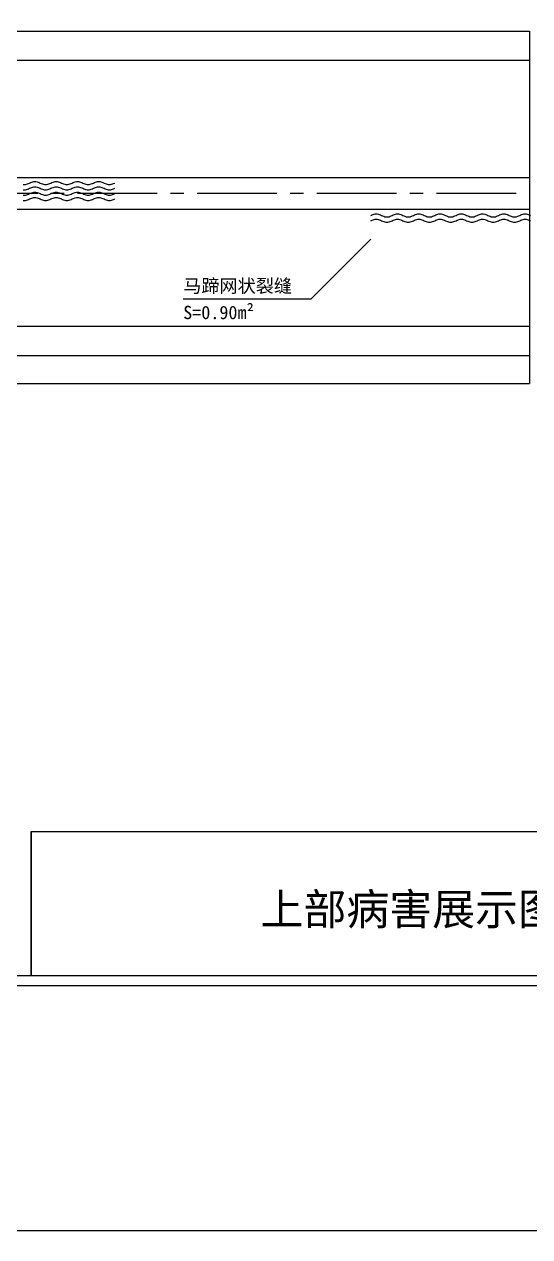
# Model space of a CAD drawing. Header units: millimetres. Extents: x -37 to 615, y -10473 to 23.
# Drawn here: x 388.8 to 483.9, y -7154 to -6926.1 of the extents above; entities that cross this region are included whole.
import ezdxf

# ---------------------------------------------------------------- set-up
doc = ezdxf.new("R2010")
doc.units = ezdxf.units.MM
doc.linetypes.add('CENTER2', pattern=[1.125, 0.75, -0.125, 0.125, -0.125])
doc.layers.add('图层1', color=7, linetype='Continuous')
doc.layers.add('病害', color=5, linetype='Continuous')
doc.styles.get("Standard").update_dxf_attribs({"font": ''})
doc.styles.add('汉字', font='')
doc.styles.get('Standard').set_extended_font_data('SimSun')
doc.styles.get('汉字').set_extended_font_data('SimSun')

msp = doc.modelspace()

# ---------------------------------------------------------------- linework, layer by layer
at = {"color": 0}
for p, q in [((83.82, -6927.41), (483.82, -6927.41)), ((483.82, -6927.41), (483.82, -6993.66)), ((83.82, -6932.91), (483.82, -6932.91)), ((83.82, -6954.91), (483.82, -6954.91)), ((483.82, -6954.91), (483.82, -6957.91)), ((83.82, -6960.91), (483.82, -6960.91)), ((83.82, -6982.91), (483.82, -6982.91)), ((83.82, -6988.41), (483.82, -6988.41)), ((83.82, -6993.66), (483.82, -6993.66))]:
    msp.add_line(p, q, dxfattribs=at)
at = {"color": 1, "linetype": 'CENTER2', "ltscale": 20}
msp.add_line((83.82, -6957.91), (483.82, -6957.91), dxfattribs=at)
at = {"color": 0, "linetype": 'ByBlock'}
for p, q in [((390.12, -7105), (390.12, -7077.88)), ((390.12, -7077.88), (529.17, -7077.88)), ((529.17, -7105), (0, -7105))]:
    msp.add_line(p, q, dxfattribs=at)
at = {"color": 3, "linetype": 'ByBlock'}
for points in [[(-36.77, -6691.81), (615.38, -6691.81), (615.38, -7152.93), (-36.77, -7152.93)], [(-36.77, -7106.81), (615.38, -7106.81), (615.38, -7567.93), (-36.77, -7567.93)]]:
    msp.add_lwpolyline(points, close=True, dxfattribs=at)
at = {"color": 7}
for points in [[(388.6, -6956.26), (388.8, -6956.27), (389, -6956.26), (389.2, -6956.22), (389.4, -6956.15), (389.6, -6956.07), (389.8, -6955.97), (390, -6955.88), (390.2, -6955.8), (390.4, -6955.73), (390.6, -6955.69), (390.8, -6955.67), (391, -6955.69), (391.2, -6955.73), (391.4, -6955.8), (391.6, -6955.88), (391.8, -6955.97), (392, -6956.07), (392.2, -6956.15), (392.4, -6956.22), (392.6, -6956.26), (392.8, -6956.27), (393, -6956.26), (393.2, -6956.22), (393.4, -6956.15), (393.6, -6956.07), (393.8, -6955.97), (394, -6955.88), (394.2, -6955.8), (394.4, -6955.73), (394.6, -6955.69), (394.8, -6955.67), (395, -6955.69), (395.2, -6955.73), (395.4, -6955.8), (395.6, -6955.88), (395.8, -6955.97), (396, -6956.07), (396.2, -6956.15), (396.4, -6956.22), (396.6, -6956.26), (396.8, -6956.27), (397, -6956.26), (397.2, -6956.22), (397.4, -6956.15), (397.6, -6956.07), (397.8, -6955.97), (398, -6955.88), (398.2, -6955.8), (398.4, -6955.73), (398.6, -6955.69), (398.8, -6955.67), (399, -6955.69), (399.2, -6955.73), (399.4, -6955.8), (399.6, -6955.88), (399.8, -6955.97), (400, -6956.07), (400.2, -6956.15), (400.4, -6956.22), (400.6, -6956.26), (400.8, -6956.27), (401, -6956.26), (401.2, -6956.22), (401.4, -6956.15), (401.6, -6956.07), (401.8, -6955.97), (402, -6955.88), (402.2, -6955.8), (402.4, -6955.73), (402.6, -6955.69), (402.8, -6955.67), (403, -6955.69), (403.2, -6955.73), (403.4, -6955.8), (403.6, -6955.88), (403.8, -6955.97), (404, -6956.07), (404.2, -6956.15), (404.4, -6956.22), (404.6, -6956.26), (404.8, -6956.27), (405, -6956.26), (405.2, -6956.22), (405.4, -6956.15), (405.6, -6956.07), (405.8, -6955.97)], [(388.6, -6957.26), (388.8, -6957.27), (389, -6957.26), (389.2, -6957.22), (389.4, -6957.15), (389.6, -6957.07), (389.8, -6956.97), (390, -6956.88), (390.2, -6956.8), (390.4, -6956.73), (390.6, -6956.69), (390.8, -6956.67), (391, -6956.69), (391.2, -6956.73), (391.4, -6956.8), (391.6, -6956.88), (391.8, -6956.97), (392, -6957.07), (392.2, -6957.15), (392.4, -6957.22), (392.6, -6957.26), (392.8, -6957.27), (393, -6957.26), (393.2, -6957.22), (393.4, -6957.15), (393.6, -6957.07), (393.8, -6956.97), (394, -6956.88), (394.2, -6956.8), (394.4, -6956.73), (394.6, -6956.69), (394.8, -6956.67), (395, -6956.69), (395.2, -6956.73), (395.4, -6956.8), (395.6, -6956.88), (395.8, -6956.97), (396, -6957.07), (396.2, -6957.15), (396.4, -6957.22), (396.6, -6957.26), (396.8, -6957.27), (397, -6957.26), (397.2, -6957.22), (397.4, -6957.15), (397.6, -6957.07), (397.8, -6956.97), (398, -6956.88), (398.2, -6956.8), (398.4, -6956.73), (398.6, -6956.69), (398.8, -6956.67), (399, -6956.69), (399.2, -6956.73), (399.4, -6956.8), (399.6, -6956.88), (399.8, -6956.97), (400, -6957.07), (400.2, -6957.15), (400.4, -6957.22), (400.6, -6957.26), (400.8, -6957.27), (401, -6957.26), (401.2, -6957.22), (401.4, -6957.15), (401.6, -6957.07), (401.8, -6956.97), (402, -6956.88), (402.2, -6956.8), (402.4, -6956.73), (402.6, -6956.69), (402.8, -6956.67), (403, -6956.69), (403.2, -6956.73), (403.4, -6956.8), (403.6, -6956.88), (403.8, -6956.97), (404, -6957.07), (404.2, -6957.15), (404.4, -6957.22), (404.6, -6957.26), (404.8, -6957.27), (405, -6957.26), (405.2, -6957.22), (405.4, -6957.15), (405.6, -6957.07), (405.8, -6956.97)], [(388.6, -6958.26), (388.8, -6958.27), (389, -6958.26), (389.2, -6958.22), (389.4, -6958.15), (389.6, -6958.07), (389.8, -6957.97), (390, -6957.88), (390.2, -6957.8), (390.4, -6957.73), (390.6, -6957.69), (390.8, -6957.67), (391, -6957.69), (391.2, -6957.73), (391.4, -6957.8), (391.6, -6957.88), (391.8, -6957.97), (392, -6958.07), (392.2, -6958.15), (392.4, -6958.22), (392.6, -6958.26), (392.8, -6958.27), (393, -6958.26), (393.2, -6958.22), (393.4, -6958.15), (393.6, -6958.07), (393.8, -6957.97), (394, -6957.88), (394.2, -6957.8), (394.4, -6957.73), (394.6, -6957.69), (394.8, -6957.67), (395, -6957.69), (395.2, -6957.73), (395.4, -6957.8), (395.6, -6957.88), (395.8, -6957.97), (396, -6958.07), (396.2, -6958.15), (396.4, -6958.22), (396.6, -6958.26), (396.8, -6958.27), (397, -6958.26), (397.2, -6958.22), (397.4, -6958.15), (397.6, -6958.07), (397.8, -6957.97), (398, -6957.88), (398.2, -6957.8), (398.4, -6957.73), (398.6, -6957.69), (398.8, -6957.67), (399, -6957.69), (399.2, -6957.73), (399.4, -6957.8), (399.6, -6957.88), (399.8, -6957.97), (400, -6958.07), (400.2, -6958.15), (400.4, -6958.22), (400.6, -6958.26), (400.8, -6958.27), (401, -6958.26), (401.2, -6958.22), (401.4, -6958.15), (401.6, -6958.07), (401.8, -6957.97), (402, -6957.88), (402.2, -6957.8), (402.4, -6957.73), (402.6, -6957.69), (402.8, -6957.67), (403, -6957.69), (403.2, -6957.73), (403.4, -6957.8), (403.6, -6957.88), (403.8, -6957.97), (404, -6958.07), (404.2, -6958.15), (404.4, -6958.22), (404.6, -6958.26), (404.8, -6958.27), (405, -6958.26), (405.2, -6958.22), (405.4, -6958.15), (405.6, -6958.07), (405.8, -6957.97)], [(388.6, -6959.26), (388.8, -6959.27), (389, -6959.26), (389.2, -6959.22), (389.4, -6959.15), (389.6, -6959.07), (389.8, -6958.97), (390, -6958.88), (390.2, -6958.8), (390.4, -6958.73), (390.6, -6958.69), (390.8, -6958.67), (391, -6958.69), (391.2, -6958.73), (391.4, -6958.8), (391.6, -6958.88), (391.8, -6958.97), (392, -6959.07), (392.2, -6959.15), (392.4, -6959.22), (392.6, -6959.26), (392.8, -6959.27), (393, -6959.26), (393.2, -6959.22), (393.4, -6959.15), (393.6, -6959.07), (393.8, -6958.97), (394, -6958.88), (394.2, -6958.8), (394.4, -6958.73), (394.6, -6958.69), (394.8, -6958.67), (395, -6958.69), (395.2, -6958.73), (395.4, -6958.8), (395.6, -6958.88), (395.8, -6958.97), (396, -6959.07), (396.2, -6959.15), (396.4, -6959.22), (396.6, -6959.26), (396.8, -6959.27), (397, -6959.26), (397.2, -6959.22), (397.4, -6959.15), (397.6, -6959.07), (397.8, -6958.97), (398, -6958.88), (398.2, -6958.8), (398.4, -6958.73), (398.6, -6958.69), (398.8, -6958.67), (399, -6958.69), (399.2, -6958.73), (399.4, -6958.8), (399.6, -6958.88), (399.8, -6958.97), (400, -6959.07), (400.2, -6959.15), (400.4, -6959.22), (400.6, -6959.26), (400.8, -6959.27), (401, -6959.26), (401.2, -6959.22), (401.4, -6959.15), (401.6, -6959.07), (401.8, -6958.97), (402, -6958.88), (402.2, -6958.8), (402.4, -6958.73), (402.6, -6958.69), (402.8, -6958.67), (403, -6958.69), (403.2, -6958.73), (403.4, -6958.8), (403.6, -6958.88), (403.8, -6958.97), (404, -6959.07), (404.2, -6959.15), (404.4, -6959.22), (404.6, -6959.26), (404.8, -6959.27), (405, -6959.26), (405.2, -6959.22), (405.4, -6959.15), (405.6, -6959.07), (405.8, -6958.97)], [(454, -6962.05), (454.2, -6961.96), (454.4, -6961.88), (454.6, -6961.81), (454.8, -6961.77), (455, -6961.75), (455.2, -6961.77), (455.4, -6961.81), (455.6, -6961.88), (455.8, -6961.96), (456, -6962.05), (456.2, -6962.15), (456.4, -6962.23), (456.6, -6962.3), (456.8, -6962.34), (457, -6962.35), (457.2, -6962.34), (457.4, -6962.3), (457.6, -6962.23), (457.8, -6962.15), (458, -6962.05), (458.2, -6961.96), (458.4, -6961.88), (458.6, -6961.81), (458.8, -6961.77), (459, -6961.75), (459.2, -6961.77), (459.4, -6961.81), (459.6, -6961.88), (459.8, -6961.96), (460, -6962.05), (460.2, -6962.15), (460.4, -6962.23), (460.6, -6962.3), (460.8, -6962.34), (461, -6962.35), (461.2, -6962.34), (461.4, -6962.3), (461.6, -6962.23), (461.8, -6962.15), (462, -6962.05), (462.2, -6961.96), (462.4, -6961.88), (462.6, -6961.81), (462.8, -6961.77), (463, -6961.75), (463.2, -6961.77), (463.4, -6961.81), (463.6, -6961.88), (463.8, -6961.96), (464, -6962.05), (464.2, -6962.15), (464.4, -6962.23), (464.6, -6962.3), (464.8, -6962.34), (465, -6962.35), (465.2, -6962.34), (465.4, -6962.3), (465.6, -6962.23), (465.8, -6962.15), (466, -6962.05), (466.2, -6961.96), (466.4, -6961.88), (466.6, -6961.81), (466.8, -6961.77), (467, -6961.75), (467.2, -6961.77), (467.4, -6961.81), (467.6, -6961.88), (467.8, -6961.96), (468, -6962.05), (468.2, -6962.15), (468.4, -6962.23), (468.6, -6962.3), (468.8, -6962.34), (469, -6962.35), (469.2, -6962.34), (469.4, -6962.3), (469.6, -6962.23), (469.8, -6962.15), (470, -6962.05), (470.2, -6961.96), (470.4, -6961.88), (470.6, -6961.81), (470.8, -6961.77), (471, -6961.75), (471.2, -6961.77), (471.4, -6961.81), (471.6, -6961.88), (471.8, -6961.96), (472, -6962.05), (472.2, -6962.15), (472.4, -6962.23), (472.6, -6962.3), (472.8, -6962.34), (473, -6962.35), (473.2, -6962.34), (473.4, -6962.3), (473.6, -6962.23), (473.8, -6962.15), (474, -6962.05), (474.2, -6961.96), (474.4, -6961.88), (474.6, -6961.81), (474.8, -6961.77), (475, -6961.75), (475.2, -6961.77), (475.4, -6961.81), (475.6, -6961.88), (475.8, -6961.96), (476, -6962.05), (476.2, -6962.15), (476.4, -6962.23), (476.6, -6962.3), (476.8, -6962.34), (477, -6962.35), (477.2, -6962.34), (477.4, -6962.3), (477.6, -6962.23), (477.8, -6962.15), (478, -6962.05), (478.2, -6961.96), (478.4, -6961.88), (478.6, -6961.81), (478.8, -6961.77), (479, -6961.75), (479.2, -6961.77), (479.4, -6961.81), (479.6, -6961.88), (479.8, -6961.96), (480, -6962.05), (480.2, -6962.15), (480.4, -6962.23), (480.6, -6962.3), (480.8, -6962.34), (481, -6962.35), (481.2, -6962.34), (481.4, -6962.3), (481.6, -6962.23), (481.8, -6962.15), (482, -6962.05), (482.2, -6961.96), (482.4, -6961.88), (482.6, -6961.81), (482.8, -6961.77), (483, -6961.75), (483.2, -6961.77), (483.4, -6961.81), (483.6, -6961.88), (483.8, -6961.96), (484, -6962.05)], [(454, -6963.05), (454.2, -6962.96), (454.4, -6962.88), (454.6, -6962.81), (454.8, -6962.77), (455, -6962.75), (455.2, -6962.77), (455.4, -6962.81), (455.6, -6962.88), (455.8, -6962.96), (456, -6963.05), (456.2, -6963.15), (456.4, -6963.23), (456.6, -6963.3), (456.8, -6963.34), (457, -6963.35), (457.2, -6963.34), (457.4, -6963.3), (457.6, -6963.23), (457.8, -6963.15), (458, -6963.05), (458.2, -6962.96), (458.4, -6962.88), (458.6, -6962.81), (458.8, -6962.77), (459, -6962.75), (459.2, -6962.77), (459.4, -6962.81), (459.6, -6962.88), (459.8, -6962.96), (460, -6963.05), (460.2, -6963.15), (460.4, -6963.23), (460.6, -6963.3), (460.8, -6963.34), (461, -6963.35), (461.2, -6963.34), (461.4, -6963.3), (461.6, -6963.23), (461.8, -6963.15), (462, -6963.05), (462.2, -6962.96), (462.4, -6962.88), (462.6, -6962.81), (462.8, -6962.77), (463, -6962.75), (463.2, -6962.77), (463.4, -6962.81), (463.6, -6962.88), (463.8, -6962.96), (464, -6963.05), (464.2, -6963.15), (464.4, -6963.23), (464.6, -6963.3), (464.8, -6963.34), (465, -6963.35), (465.2, -6963.34), (465.4, -6963.3), (465.6, -6963.23), (465.8, -6963.15), (466, -6963.05), (466.2, -6962.96), (466.4, -6962.88), (466.6, -6962.81), (466.8, -6962.77), (467, -6962.75), (467.2, -6962.77), (467.4, -6962.81), (467.6, -6962.88), (467.8, -6962.96), (468, -6963.05), (468.2, -6963.15), (468.4, -6963.23), (468.6, -6963.3), (468.8, -6963.34), (469, -6963.35), (469.2, -6963.34), (469.4, -6963.3), (469.6, -6963.23), (469.8, -6963.15), (470, -6963.05), (470.2, -6962.96), (470.4, -6962.88), (470.6, -6962.81), (470.8, -6962.77), (471, -6962.75), (471.2, -6962.77), (471.4, -6962.81), (471.6, -6962.88), (471.8, -6962.96), (472, -6963.05), (472.2, -6963.15), (472.4, -6963.23), (472.6, -6963.3), (472.8, -6963.34), (473, -6963.35), (473.2, -6963.34), (473.4, -6963.3), (473.6, -6963.23), (473.8, -6963.15), (474, -6963.05), (474.2, -6962.96), (474.4, -6962.88), (474.6, -6962.81), (474.8, -6962.77), (475, -6962.75), (475.2, -6962.77), (475.4, -6962.81), (475.6, -6962.88), (475.8, -6962.96), (476, -6963.05), (476.2, -6963.15), (476.4, -6963.23), (476.6, -6963.3), (476.8, -6963.34), (477, -6963.35), (477.2, -6963.34), (477.4, -6963.3), (477.6, -6963.23), (477.8, -6963.15), (478, -6963.05), (478.2, -6962.96), (478.4, -6962.88), (478.6, -6962.81), (478.8, -6962.77), (479, -6962.75), (479.2, -6962.77), (479.4, -6962.81), (479.6, -6962.88), (479.8, -6962.96), (480, -6963.05), (480.2, -6963.15), (480.4, -6963.23), (480.6, -6963.3), (480.8, -6963.34), (481, -6963.35), (481.2, -6963.34), (481.4, -6963.3), (481.6, -6963.23), (481.8, -6963.15), (482, -6963.05), (482.2, -6962.96), (482.4, -6962.88), (482.6, -6962.81), (482.8, -6962.77), (483, -6962.75), (483.2, -6962.77), (483.4, -6962.81), (483.6, -6962.88), (483.8, -6962.96), (484, -6963.05)], [(454, -6966.5), (442.69, -6977.81), (418.69, -6977.81)]]:
    msp.add_lwpolyline(points, dxfattribs=at)
at = {"layer": '病害', "color": 5}
for q in [(529.17, -7077.88), (390.12, -7105)]:
    msp.add_line((390.12, -7077.88), q, dxfattribs=at)

# ---------------------------------------------------------------- texts
at = {"color": 7}
for s, p in [('马蹄网状裂缝', (418.69, -6976.56)), ('S=0.90m²', (418.69, -6981.56))]:
    msp.add_text(s, height=2.5, dxfattribs=at).set_placement(p)
at = {"layer": '图层1', "style": '汉字'}
msp.add_text('上部病害展示图', height=5.918, dxfattribs=at).set_placement((433.23, -7095.44))

doc.saveas('drawing.dxf')
